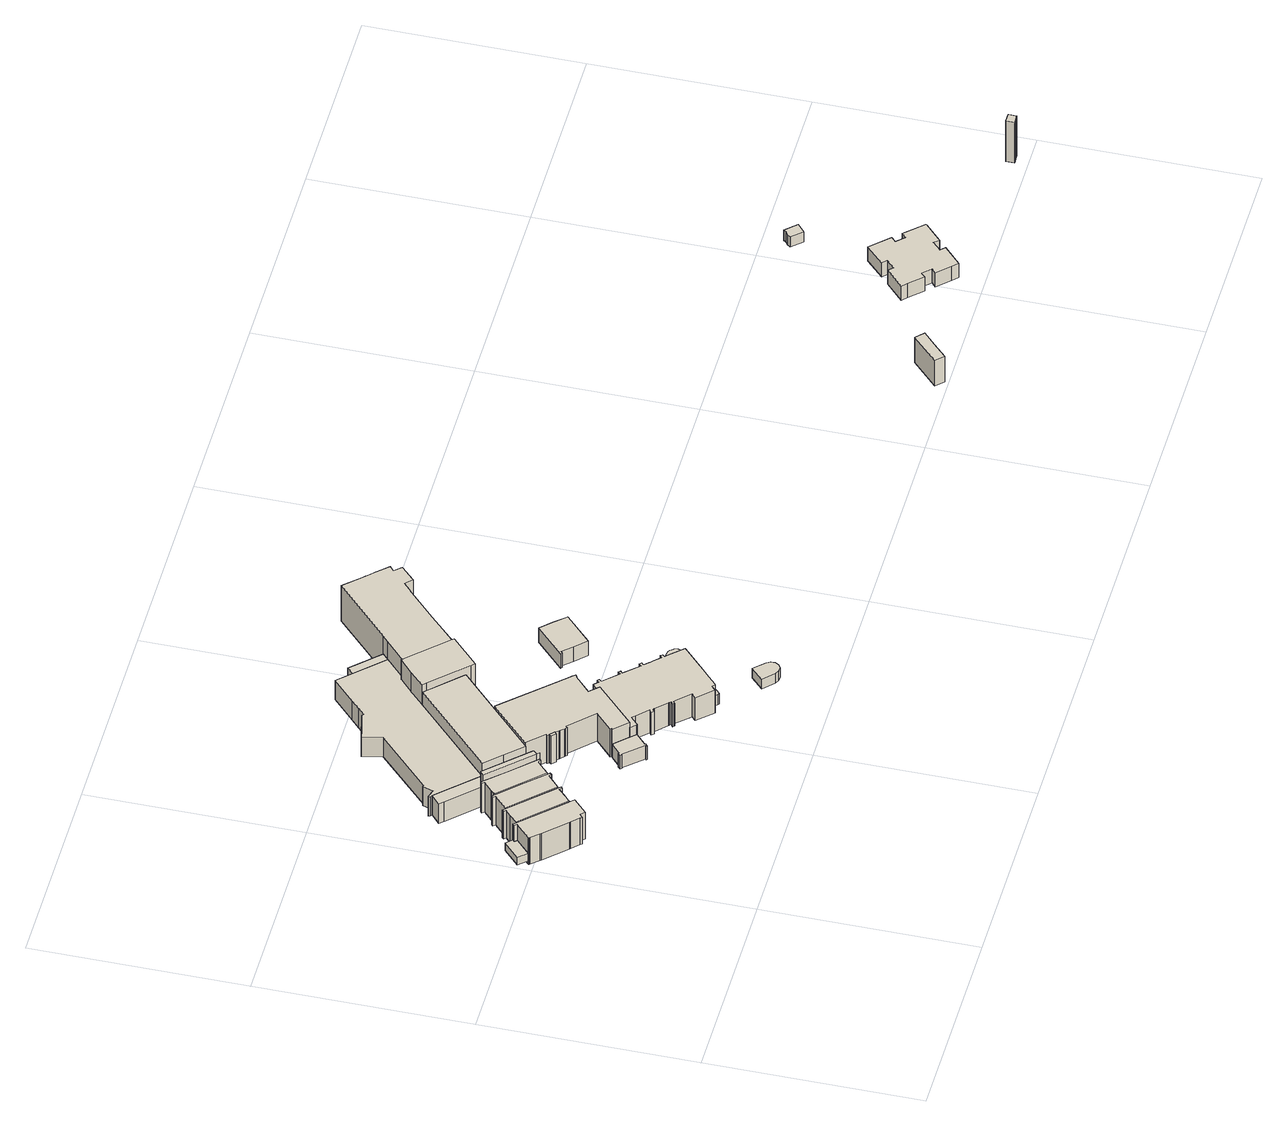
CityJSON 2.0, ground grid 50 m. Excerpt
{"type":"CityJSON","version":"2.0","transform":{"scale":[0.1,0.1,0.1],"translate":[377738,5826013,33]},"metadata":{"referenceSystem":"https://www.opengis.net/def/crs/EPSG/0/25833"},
"CityObjects":{
"building1":{"type":"Building","attributes":{"Gemeindeschluessel":"11000005","BezugspunktDach":"2200","function":"51009_1610","measuredHeight":8.37,"storeysAboveGround":0},"address":[{"country":"Germany","locality":"Berlin"}],"geometry":[{"type":"Solid","lod":"1","boundaries":[[[[0,1,2,3]],[[4,5,6,7]],[[4,7,3,2]],[[5,4,2,1]],[[6,5,1,0]],[[7,6,0,3]]]]}]},
"building2":{"type":"Building","attributes":{"Gemeindeschluessel":"11000005","function":"31001_2083"},"address":[{"country":"Germany","locality":"Berlin","thoroughfareNumber":"26 (149)","thoroughfareName":"Schönwalder Allee"}],"children":["building2-1","building2-2","building2-3","building2-4","building2-5","building2-6","building2-7","building2-8","building2-9","building2-10","building2-11","building2-12","building2-13","building2-14","building2-15","building2-16"]},
"building2-1":{"type":"BuildingPart","attributes":{"BezugspunktDach":"2200","measuredHeight":8.21,"storeysAboveGround":2},"parents":["building2"],"geometry":[{"type":"MultiSurface","lod":"1","boundaries":[[[8,9,10,11,12,13,14,15,16,17,18,19,20,21,22,23,24,25,26,27,28,29,30,31,32,33,34]],[[35,36,37,38,39,40,41,42,43,44,45,46,47,48,49,50,51,52,53,54,55,56,57,58,59,60,61]],[[62,63,61,34,33]],[[36,35,33,32]],[[37,36,32,31]],[[38,37,31,30]],[[39,38,30,29]],[[40,39,29,28]],[[41,40,28,27]],[[42,41,27,26]],[[43,42,26,25]],[[44,43,25,24]],[[45,64,65,66,24,23]],[[46,67,68,23,22]],[[47,46,22,21]],[[48,47,21,20]],[[49,48,20,19]],[[50,49,19,18]],[[51,50,18,17]],[[52,51,17,16]],[[53,52,16,15]],[[54,53,15,14]],[[55,54,14,13]],[[56,55,13,12]],[[57,56,12,11]],[[58,57,11,10]],[[59,58,10,9]],[[60,59,9,8]],[[61,60,8,34]],[[69,70,71,62]],[[61,63,62,35]],[[72,65,64,45]],[[72,44,66,65]],[[45,68,67,46]]]}]},
"building2-2":{"type":"BuildingPart","attributes":{"BezugspunktDach":"2200","measuredHeight":13.02,"storeysAboveGround":2},"parents":["building2"],"geometry":[{"type":"MultiSurface","lod":"1","boundaries":[[[73,74,75,76,77,78,79,80,81,82,83,84]],[[85,86,87,88,89,90,91,92,93,94,95,96]],[[97,98,84,83]],[[99,97,85,83,82]],[[100,101,99,82,81]],[[102,103,104,87,81,80]],[[89,88,80,79]],[[90,89,79,78]],[[91,90,78,77]],[[92,91,77,76]],[[93,92,76,75]],[[94,93,75,74]],[[105,106,107,108,109,110,111,74,73]],[[112,106,95,73,84]],[[85,96,98,97]],[[86,85,97,99]],[[87,86,99,101,100]],[[88,113,114,103,102]],[[87,104,103,114,115]],[[95,116,107,106,105]],[[116,109,108,107]],[[94,111,110,109]],[[117,96,95,106,112]]]}]},
"building2-3":{"type":"BuildingPart","attributes":{"BezugspunktDach":"2200","measuredHeight":11.6,"storeysAboveGround":2},"parents":["building2"],"geometry":[{"type":"MultiSurface","lod":"1","boundaries":[[[118,119,120,121,122,123,124,125,126,127,128,129,130,131,132,133,134,135,136,137,138,139,140,141,142,143,144,145,146,147,148,149,150,151,152,153,154,155,156,157,158,159,160,161,162,163,164,165,166,167,168,169,66,65,64]],[[170,171,172,173,174,175,176,177,178,179,180,181,182,183,184,185,186,187,188,189,190,191,192,193,194,195,196,197,198,199,200,201,202,203,204,205,206,207,208,209,210,211,212,213,214,215,216,217,218,219,220,221,222,223,224]],[[170,224,45,72]],[[171,170,65,72,44]],[[172,171,66,169]],[[173,172,169,168]],[[174,173,168,167]],[[175,174,167,166]],[[176,175,166,165]],[[177,176,165,164]],[[178,177,164,163]],[[179,178,163,162]],[[180,179,162,161]],[[181,180,161,160]],[[182,181,160,159]],[[183,182,159,158]],[[184,183,158,157]],[[185,184,157,156]],[[186,185,156,155]],[[187,186,155,154]],[[188,187,154,153]],[[189,188,153,152]],[[190,189,152,151]],[[191,190,151,150]],[[192,191,150,149]],[[193,192,149,148]],[[194,193,148,147]],[[195,194,147,146]],[[196,195,146,145]],[[197,196,145,144]],[[198,197,144,143]],[[199,198,143,142]],[[200,199,142,141]],[[201,200,141,140]],[[202,201,140,139]],[[203,202,139,138]],[[204,203,138,137]],[[205,204,137,136]],[[206,205,136,135]],[[207,206,135,134]],[[208,207,134,133]],[[209,208,133,132]],[[210,209,132,131]],[[211,210,131,130]],[[212,211,130,129]],[[213,212,129,128]],[[214,213,128,127]],[[215,214,127,126]],[[216,215,126,125]],[[217,216,125,124]],[[218,217,124,123]],[[219,218,123,122]],[[220,219,122,121]],[[221,220,121,120]],[[222,221,120,119]],[[223,222,119,118]],[[68,225,118,64]],[[72,45,64,65]],[[44,72,65,66]],[[224,223,225,68]]]}]},
"building2-4":{"type":"BuildingPart","attributes":{"BezugspunktDach":"2200","measuredHeight":4.01,"storeysAboveGround":2},"parents":["building2"],"geometry":[{"type":"Solid","lod":"1","boundaries":[[[[226,227,228,229,230,231,232,225,68,67,233,234,235]],[[236,237,238,224,223,239,240,241,242,243,244,245,246]],[[236,246,235,234]],[[237,236,234,233]],[[238,237,233,67]],[[224,238,67,46,45,68]],[[239,223,225,232]],[[240,239,232,231]],[[241,240,231,230]],[[242,241,230,229]],[[243,242,229,228]],[[244,243,228,227]],[[245,244,227,226]],[[246,245,226,235]],[[68,45,46,67]],[[223,224,68,225]]]]}]},
"building2-5":{"type":"BuildingPart","attributes":{"BezugspunktDach":"2200","measuredHeight":12.23,"storeysAboveGround":2},"parents":["building2"],"geometry":[{"type":"MultiSurface","lod":"1","boundaries":[[[247,248,249,108,107,106,112,250]],[[251,252,253,254,255,256,257,258]],[[98,259,250,112]],[[252,251,96,95,106]],[[253,252,106,95,116]],[[254,253,107,116,109]],[[255,260,110,108,249]],[[256,255,249,248]],[[261,262,248,247]],[[263,261,257,247,250]],[[251,258,259,98]],[[264,112,106,95,96]],[[116,95,106,107]],[[109,116,107,108]],[[254,110,260,255]],[[257,256,262,261]],[[258,257,261,263]]]}]},
"building2-6":{"type":"BuildingPart","attributes":{"BezugspunktDach":"2200","measuredHeight":9.42,"storeysAboveGround":2},"parents":["building2"],"geometry":[{"type":"MultiSurface","lod":"1","boundaries":[[[265,266,267,268,269,270,271,272,273,274,275,276,277,278,279,280,281,282,283]],[[284,285,286,287,288,289,290,291,292,293,294,295,296,297,298,299,300,301,302]],[[284,302,283,282]],[[285,284,282,281]],[[286,285,281,280],[303,304,305,306]],[[287,286,280,279],[304,307,308,305]],[[309,310,308,279,278]],[[288,287,307,311]],[[289,288,278,277]],[[291,290,276,275]],[[292,291,275,274]],[[293,292,274,273]],[[294,293,273,272]],[[295,294,272,271]],[[296,295,271,270]],[[297,296,270,269]],[[298,297,269,268]],[[299,298,268,267]],[[300,299,267,266]],[[301,300,266,265]],[[302,301,265,283]],[[305,304,303,306]],[[308,307,304,305]],[[311,307,308,310,309]],[[312,290,289,277,276]]]}]},
"building2-7":{"type":"BuildingPart","attributes":{"BezugspunktDach":"2200","measuredHeight":8.98,"storeysAboveGround":2},"parents":["building2"],"geometry":[{"type":"MultiSurface","lod":"1","boundaries":[[[313,314,315,316,317,318,319,320,321,322,323,324,325,326]],[[327,328,329,330,331,332,333,334,335,336,337,338,290,289]],[[327,289,326,325]],[[328,327,325,324]],[[329,328,324,323]],[[330,329,323,322]],[[331,330,322,321]],[[333,332,320,319]],[[334,333,319,318]],[[335,334,318,317]],[[336,335,317,316]],[[337,336,316,315]],[[338,337,315,314]],[[290,338,314,313]],[[339,277,276,313,326]],[[340,341,320,332]],[[331,321,341,342,340]],[[289,290,276,277,339]]]}]},
"building2-8":{"type":"BuildingPart","attributes":{"BezugspunktDach":"2200","measuredHeight":10.96,"storeysAboveGround":2},"parents":["building2"],"geometry":[{"type":"MultiSurface","lod":"1","boundaries":[[[343,344,345,346,347,348,349,350,351,352,353,354,355]],[[356,357,358,359,360,361,362,363,364,365,332,340,331]],[[356,331,355,354]],[[357,356,354,353]],[[358,357,353,352]],[[359,358,352,351]],[[360,359,360,350]],[[362,361,349,348]],[[363,362,348,347]],[[364,363,347,346]],[[365,364,346,345]],[[332,365,345,344]],[[341,320,332,344,343]],[[321,341,340,343,355]],[[350,360,359,351]],[[350,349,361,360]],[[340,332,320,341]],[[331,366,340,341,321]]]}]},
"building2-9":{"type":"BuildingPart","attributes":{"BezugspunktDach":"2200","measuredHeight":12.47,"storeysAboveGround":2},"parents":["building2"],"geometry":[{"type":"MultiSurface","lod":"1","boundaries":[[[367,368,369,370,371,372,373,374,375,376,377,378,379,380,381,382,383]],[[384,385,386,387,388,389,390,391,392,393,394,395,396,397,361,360,359]],[[384,359,383,382]],[[385,384,382,381]],[[386,385,381,380]],[[387,386,380,379]],[[388,387,379,378]],[[389,388,378,377]],[[390,389,377,376]],[[391,390,376,375]],[[394,393,373,372]],[[395,394,372,371]],[[396,395,371,370]],[[397,396,370,369]],[[361,397,369,368]],[[360,350,349,368,367]],[[351,350,367,383]],[[392,391,375,374]],[[398,393,392,374,373]],[[361,349,350,360]],[[359,399,360,350,351]]]}]},
"building2-10":{"type":"BuildingPart","attributes":{"BezugspunktDach":"2200","measuredHeight":10.42,"storeysAboveGround":2},"parents":["building2"],"geometry":[{"type":"MultiSurface","lod":"1","boundaries":[[[400,401,402,403,404,405]],[[406,407,408,409,393,391]],[[406,391,405,404]],[[407,410,411,406,404,403]],[[408,407,403,402]],[[409,408,402,401]],[[393,409,401,400]],[[391,375,374,373,393,400,405]],[[406,411,410,407]],[[392,374,375,391]],[[392,393,373,374]]]}]},
"building2-11":{"type":"BuildingPart","attributes":{"BezugspunktDach":"2200","measuredHeight":5.75,"storeysAboveGround":2},"parents":["building2"],"geometry":[{"type":"MultiSurface","lod":"1","boundaries":[[[412,411,410,413,262,414,415]],[[416,256,417,407,406,418,419]],[[416,419,415,414]],[[416,414,263,258,257,261,257],[258,259,420,416]],[[417,256,262,413]],[[407,417,413,410]],[[418,406,411,412]],[[419,418,412,415]],[[256,257,261,262,421]],[[261,257,258,263]],[[259,258,416,420]],[[406,407,410,411]]]}]},
"building2-12":{"type":"BuildingPart","attributes":{"BezugspunktDach":"2200","measuredHeight":5.63,"storeysAboveGround":2},"parents":["building2"],"geometry":[{"type":"MultiSurface","lod":"1","boundaries":[[[420,259,98,99,101,422,423,424,425,426,427,428,429,430,431,432,433,434,435]],[[436,437,438,439,440,441,442,443,444,445,446,447,448,449,450,251,258,416,451]],[[436,451,435,434]],[[437,436,434,433]],[[438,437,433,432]],[[439,438,432,431]],[[440,439,431,430]],[[441,440,430,429]],[[442,441,429,428]],[[443,442,428,427]],[[444,443,427,426]],[[445,444,426,425]],[[446,445,425,424]],[[447,446,424,423]],[[449,448,422,452,87]],[[450,449,87,86,99]],[[251,450,86,85,96]],[[451,416,420,435]],[[448,447,423,422]],[[87,452,422,101]],[[101,99,86,87]],[[96,85,97,98]],[[99,97,85,86]],[[258,251,98,259]],[[416,453,258,259,420]]]}]},
"building2-13":{"type":"BuildingPart","attributes":{"BezugspunktDach":"2200","measuredHeight":5.71,"storeysAboveGround":2},"parents":["building2"],"geometry":[{"type":"MultiSurface","lod":"1","boundaries":[[[63,62,69,454,455,456,457,458,111,110,260]],[[254,459,460,461,462,463,464,70,71,465,255]],[[459,254,110,109,94,111]],[[460,459,111,458]],[[461,460,458,457]],[[462,461,457,456]],[[463,462,456,455]],[[464,463,455,454]],[[70,464,454,69]],[[71,70,69,62]],[[465,71,35,61]],[[255,465,63,260]],[[254,255,260,110,466]],[[111,94,109,110]],[[61,35,62,63]]]}]},
"building2-14":{"type":"BuildingPart","attributes":{"BezugspunktDach":"2200","measuredHeight":5.63,"storeysAboveGround":2},"parents":["building2"],"geometry":[{"type":"MultiSurface","lod":"1","boundaries":[[[422,467,468,423]],[[469,470,448,447]],[[469,447,423,468]],[[470,469,468,467]],[[448,470,467,471,452]],[[452,471,467,422]],[[447,448,422,423]]]}]},
"building2-15":{"type":"BuildingPart","attributes":{"BezugspunktDach":"2200","measuredHeight":2.3,"storeysAboveGround":2},"parents":["building2"],"geometry":[{"type":"MultiSurface","lod":"1","boundaries":[[[306,305,308,310,472,473]],[[474,311,307,304,303,475]],[[474,475,473,472]],[[311,474,472,310]],[[475,303,306,473]],[[307,311,310,308]],[[304,307,476,308,305]],[[303,304,305,306]]]}]},
"building2-16":{"type":"BuildingPart","attributes":{"BezugspunktDach":"2200","measuredHeight":14.63,"storeysAboveGround":2},"parents":["building2"],"geometry":[{"type":"MultiSurface","lod":"1","boundaries":[[[103,102,477,478,479,480,481,482,483,484,485,486,487,488,489,490,491,492,493,494,104]],[[452,471,495,496,497,498,499,500,501,502,503,504,505,506,507,508,509,510,88,114,87]],[[422,101,87,104,494]],[[467,422,494,493]],[[495,471,493,492]],[[496,495,492,491]],[[497,496,491,490]],[[498,497,490,489]],[[499,498,489,488]],[[500,499,488,487]],[[501,500,487,486]],[[502,501,486,485]],[[503,502,485,484]],[[504,503,484,483]],[[505,504,483,482]],[[506,505,482,481]],[[507,506,481,480]],[[508,507,480,479]],[[509,508,479,478]],[[510,509,478,477]],[[88,510,477,102]],[[452,87,101,422]],[[471,452,422,467]],[[114,88,102,103]],[[87,114,103,104]]]}]},
"building3":{"type":"Building","attributes":{"Gemeindeschluessel":"11000005","BezugspunktDach":"2200","function":"51009_1610","measuredHeight":3,"storeysAboveGround":0},"address":[{"country":"Germany","locality":"Berlin"}],"geometry":[{"type":"Solid","lod":"1","boundaries":[[[[511,512,513,514,515]],[[516,517,518,519,520]],[[516,520,515,514]],[[517,516,514,513]],[[518,517,513,512]],[[519,518,512,511]],[[520,519,511,515]]]]}]},
"building4":{"type":"Building","attributes":{"Gemeindeschluessel":"11000005","BezugspunktDach":"2200","function":"31001_3263","measuredHeight":2.78,"storeysAboveGround":1},"address":[{"country":"Germany","locality":"Berlin","thoroughfareNumber":"26 (175)","thoroughfareName":"Schönwalder Allee"}],"geometry":[{"type":"Solid","lod":"1","boundaries":[[[[521,522,523,524,525,526,527,528,529]],[[530,531,532,533,534,535,536,537,538]],[[530,538,529,528]],[[531,530,528,527]],[[532,531,527,526]],[[533,532,526,525]],[[534,533,525,524]],[[535,534,524,523]],[[536,535,523,522]],[[537,536,522,521]],[[538,537,521,529]]]]}]},
"building5":{"type":"Building","attributes":{"Gemeindeschluessel":"11000005","BezugspunktDach":"2200","function":"51009_1610","measuredHeight":5.02,"storeysAboveGround":0},"address":[{"country":"Germany","locality":"Berlin"}],"geometry":[{"type":"Solid","lod":"1","boundaries":[[[[539,540,541,542,543,544,545,546,547,548,549,550,551,552,553,554,555,556]],[[557,558,559,560,561,562,563,564,565,566,567,568,569,570,571,572,195,194]],[[557,194,556,555]],[[558,557,555,554]],[[559,558,554,553]],[[560,559,553,552]],[[561,560,552,551]],[[562,561,551,550]],[[563,562,550,549]],[[564,563,549,548]],[[565,564,548,547]],[[566,565,547,546]],[[567,566,546,545]],[[568,567,545,544]],[[569,568,544,543]],[[570,569,543,542]],[[571,570,542,541]],[[572,571,541,540]],[[195,572,540,539]],[[194,195,539,556]]]]}]},
"building6":{"type":"Building","attributes":{"Gemeindeschluessel":"11000005","BezugspunktDach":"2200","function":"31001_2723","measuredHeight":5.75,"storeysAboveGround":1},"address":[{"country":"Germany","locality":"Berlin","thoroughfareNumber":"26 (103)","thoroughfareName":"Schönwalder Allee"}],"geometry":[{"type":"Solid","lod":"1","boundaries":[[[[573,574,575,576,577,578,579,580,581,582]],[[583,584,585,586,587,588,589,590,591,592]],[[583,592,582,581]],[[584,583,581,580]],[[585,584,580,579]],[[586,585,579,578]],[[587,586,578,577]],[[588,587,577,576]],[[589,588,576,575]],[[590,589,575,574]],[[591,590,574,573]],[[592,591,573,582]]]]}]},
"building7":{"type":"Building","attributes":{"Gemeindeschluessel":"11000005","BezugspunktDach":"2200","function":"51009_1610","measuredHeight":7.98,"storeysAboveGround":0},"address":[{"country":"Germany","locality":"Berlin"}],"geometry":[{"type":"Solid","lod":"1","boundaries":[[[[593,594,595,596,597]],[[598,599,600,601,602]],[[598,602,597,596]],[[599,598,596,595]],[[600,599,595,594]],[[601,600,594,593]],[[602,601,593,597]]]]}]},
"building8":{"type":"Building","attributes":{"Gemeindeschluessel":"11000005","BezugspunktDach":"2200","function":"31001_3062","measuredHeight":4.06,"storeysAboveGround":1},"address":[{"country":"Germany","locality":"Berlin","thoroughfareNumber":"26 (70)","thoroughfareName":"Schönwalder Allee"}],"geometry":[{"type":"Solid","lod":"1","boundaries":[[[[603,604,605,606,607,608,609,610,611,612,613,614,615,616,617,618,619,620,621,622,623,624,625]],[[626,627,628,629,630,631,632,633,634,635,636,637,638,639,640,641,642,643,644,645,646,647,648]],[[626,648,625,624]],[[627,626,624,623]],[[628,627,623,622]],[[629,628,622,621]],[[630,629,621,620]],[[631,630,620,619]],[[632,631,619,618]],[[633,632,618,617]],[[634,633,617,616]],[[635,634,616,615]],[[636,635,615,614]],[[637,636,614,613]],[[638,637,613,612]],[[639,638,612,611]],[[640,639,611,610]],[[641,640,610,609]],[[642,641,609,608]],[[643,642,608,607]],[[644,643,607,606]],[[645,644,606,605]],[[646,645,605,604]],[[647,646,604,603]],[[648,647,603,625]]]]}]},
"building9":{"type":"Building","attributes":{"Gemeindeschluessel":"11000005","BezugspunktDach":"2200","function":"31001_1000","measuredHeight":3,"storeysAboveGround":1},"address":[{"country":"Germany","locality":"Berlin","thoroughfareNumber":"26 (28)","thoroughfareName":"Schönwalder Allee"}],"geometry":[{"type":"Solid","lod":"1","boundaries":[[[[649,650,651,652,653,654]],[[655,656,657,658,659,660]],[[655,660,654,653]],[[656,655,653,652]],[[657,656,652,651]],[[658,657,651,650]],[[659,658,650,649]],[[660,659,649,654]]]]}]},
"building10":{"type":"Building","attributes":{"Gemeindeschluessel":"11000005","BezugspunktDach":"2200","function":"51009_1610","measuredHeight":11.96,"storeysAboveGround":0},"address":[{"country":"Germany","locality":"Berlin"}],"geometry":[{"type":"Solid","lod":"1","boundaries":[[[[661,662,663,664,665,666]],[[667,668,669,670,671,672]],[[667,672,666,665]],[[668,667,665,664]],[[669,668,664,663]],[[670,669,663,662]],[[671,670,662,661]],[[672,671,661,666]]]]}]}
},
"vertices":[
[338,530,92],[343,535,92],[333,544,92],[329,539,92],[333,544,9],[343,535,9],[338,530,9],[329,539,9],
[297,588,90],[333,551,90],[330,548,90],[333,544,90],[343,535,90],[350,527,90],[352,525,90],[360,517,90],[362,515,90],[365,512,90],[368,516,90],[424,460,90],[383,421,90],[385,419,90],[383,417,90],[413,386,90],[506,475,90],[486,496,90],[525,532,90],[526,531,90],[530,535,90],[525,541,90],[521,545,90],[393,680,90],[392,679,90],[390,680,90],[296,589,90],[390,680,8],[392,679,8],[393,680,8],[521,545,8],[525,541,8],[530,535,8],[526,531,8],[525,532,8],[486,496,8],[506,475,8],[413,386,8],[383,417,8],[385,419,8],[383,421,8],[424,460,8],[368,516,8],[365,512,8],[362,515,8],[360,517,8],[352,525,8],[350,527,8],[343,535,8],[333,544,8],[330,548,8],[333,551,8],[297,588,8],[296,589,8],[390,680,58],[296,589,58],[413,386,74],[479,450,74],[506,475,74],[383,417,47],[413,386,47],[416,705,58],[416,705,0],[390,680,0],[479,450,8],
[402,834,115],[480,754,115],[486,747,115],[488,748,115],[494,754,115],[519,778,115],[552,810,115],[549,813,115],[464,901,115],[461,905,115],[427,874,115],[394,842,115],[427,874,7],[461,905,7],[464,901,7],[549,813,7],[552,810,7],[519,778,7],[494,754,7],[488,748,7],[486,747,7],[480,754,7],[402,834,7],[394,842,7],[427,874,57],[394,842,57],[461,905,57],[464,901,22],[464,901,57],[549,813,111],[506,857,111],[464,901,111],[402,834,52],[402,834,94],[432,803,94],[470,764,94],[470,764,7],[470,764,58],[480,754,58],[394,842,94],[546,816,7],[506,857,7],[505,858,7],[432,803,7],[394,842,47],
[425,373,74],[427,372,74],[430,375,74],[446,390,74],[453,382,74],[478,357,74],[472,352,74],[476,347,74],[482,352,74],[484,350,74],[485,349,74],[485,348,74],[510,323,74],[511,322,74],[512,321,74],[514,319,74],[508,314,74],[511,311,74],[512,310,74],[517,315,74],[549,281,74],[539,271,74],[573,236,74],[583,246,74],[589,239,74],[592,241,74],[611,259,74],[637,284,74],[685,330,74],[656,361,74],[649,367,74],[654,372,74],[650,377,74],[645,372,74],[632,386,74],[624,393,74],[623,395,74],[613,405,74],[618,410,74],[614,414,74],[609,409,74],[577,443,74],[582,448,74],[578,452,74],[573,447,74],[541,481,74],[546,486,74],[542,490,74],[537,485,74],[529,493,74],[528,494,74],[527,495,74],[479,450,7],[506,475,7],[527,495,7],[528,494,7],[529,493,7],[537,485,7],[542,490,7],[546,486,7],[541,481,7],[573,447,7],[578,452,7],[582,448,7],[577,443,7],[609,409,7],[614,414,7],[618,410,7],[613,405,7],[623,395,7],[624,393,7],[632,386,7],[645,372,7],[650,377,7],[654,372,7],[649,367,7],[656,361,7],[685,330,7],[637,284,7],[611,259,7],[592,241,7],[589,239,7],[583,246,7],[573,236,7],[539,271,7],[549,281,7],[517,315,7],[512,310,7],[511,311,7],[508,314,7],[514,319,7],[512,321,7],[511,322,7],[510,323,7],[485,348,7],[485,349,7],[484,350,7],[482,352,7],[476,347,7],[472,352,7],[478,357,7],[453,382,7],[446,390,7],[430,375,7],[427,372,7],[425,373,7],[413,386,7],[425,373,47],
[354,389,47],[356,390,47],[395,346,47],[393,344,47],[395,342,47],[401,347,47],[399,349,47],[359,395,47],[357,397,47],[352,391,47],[357,397,7],[359,395,7],[383,417,7],[399,349,7],[401,347,7],[395,342,7],[393,344,7],[395,346,7],[356,390,7],[354,389,7],[352,391,7],
[244,623,94],[282,584,94],[292,594,94],[206,662,94],[394,842,0],[402,834,0],[432,803,0],[470,764,0],[292,594,0],[282,584,0],[244,623,0],[206,662,0],[206,662,57],[292,594,58],[244,623,58],[282,584,58],[206,662,58],[394,842,81],
[21,509,78],[38,491,78],[40,488,78],[88,438,78],[90,436,78],[107,419,78],[110,416,78],[118,423,78],[127,413,78],[160,445,78],[151,455,78],[150,455,78],[59,550,78],[54,556,78],[50,552,78],[55,546,78],[21,514,78],[19,512,78],[19,511,78],[19,512,0],[21,514,0],[55,546,0],[50,552,0],[54,556,0],[59,550,0],[150,455,0],[151,455,0],[160,445,0],[127,413,0],[118,423,0],[110,416,0],[107,419,0],[90,436,0],[88,438,0],[40,488,0],[38,491,0],[21,509,0],[19,511,0],[21,514,8],[55,546,8],[55,546,31],[21,514,31],[50,552,8],[50,552,31],[54,556,20],[54,556,31],[54,556,8],[150,455,20],
[150,455,81],[152,457,81],[161,465,81],[167,471,81],[180,484,81],[185,479,81],[189,482,81],[184,488,81],[93,583,81],[88,588,81],[84,584,81],[89,579,81],[76,567,81],[59,550,81],[76,567,0],[89,579,0],[84,584,0],[88,588,0],[93,583,0],[184,488,0],[189,482,0],[185,479,0],[180,484,0],[167,471,0],[161,465,0],[152,457,0],[59,550,42],[139,535,0],[139,535,81],[139,535,3],
[139,535,84],[184,488,84],[203,506,84],[214,516,84],[219,511,84],[223,515,84],[218,520,84],[173,568,84],[127,615,84],[122,620,84],[118,616,84],[123,611,84],[93,583,84],[123,611,0],[118,616,0],[122,620,0],[127,615,0],[173,568,0],[218,520,0],[223,515,0],[219,511,0],[214,516,0],[203,506,0],[129,546,0],
[173,568,87],[218,520,87],[239,540,87],[245,546,87],[248,548,87],[253,543,87],[257,547,87],[206,600,87],[161,648,87],[156,653,87],[152,649,87],[157,644,87],[136,624,87],[135,623,87],[129,617,87],[128,616,87],[127,615,87],[128,616,0],[129,617,0],[135,623,0],[136,624,0],[157,644,0],[152,649,0],[156,653,0],[161,648,0],[206,600,0],[257,547,0],[253,543,0],[248,548,0],[245,546,0],[239,540,0],[257,547,67],[147,595,0],
[257,547,105],[252,552,105],[261,561,105],[259,563,105],[170,656,105],[161,648,105],[170,656,0],[259,563,0],[261,561,0],[252,552,0],[259,563,58],[170,656,58],
[107,721,58],[276,579,58],[120,751,58],[98,731,58],[120,751,0],[276,579,0],[107,721,0],[98,731,0],[120,751,57],[282,584,32],
[514,948,57],[453,1011,57],[423,1042,57],[369,991,57],[349,972,57],[333,957,57],[330,960,57],[262,944,57],[273,898,57],[148,777,57],[144,778,57],[136,753,57],[116,759,57],[116,755,57],[116,759,0],[136,753,0],[144,778,0],[148,777,0],[273,898,0],[262,944,0],[330,960,0],[333,957,0],[349,972,0],[369,991,0],[423,1042,0],[453,1011,0],[514,948,0],[464,901,0],[461,905,0],[116,755,0],[514,948,7],[134,736,0],
[418,703,58],[422,707,58],[420,709,58],[455,742,58],[461,736,58],[480,754,0],[461,736,0],[455,742,0],[420,709,0],[422,707,0],[418,703,0],[296,589,0],[470,764,28],
[528,962,57],[467,1025,57],[467,1025,0],[528,962,0],[528,962,7],
[41,569,31],[3,533,31],[41,569,8],[3,533,8],[50,552,20],
[589,852,111],[610,873,111],[635,897,111],[681,941,111],[683,942,111],[700,958,111],[715,942,111],[748,974,111],[733,990,111],[744,1000,111],[729,1016,111],[720,1026,111],[708,1038,111],[702,1044,111],[697,1049,111],[660,1088,111],[528,962,111],[514,948,111],[660,1088,7],[697,1049,7],[702,1044,7],[708,1038,7],[720,1026,7],[729,1016,7],[744,1000,7],[733,990,7],[748,974,7],[715,942,7],[700,958,7],[683,942,7],[681,941,7],[635,897,7],[610,873,7],[589,852,7],
[598,235,39],[601,233,39],[619,250,39],[611,259,39],[592,241,39],[611,259,9],[619,250,9],[601,233,9],[598,235,9],[592,241,9],
[697,132,34],[706,127,34],[716,127,34],[725,132,34],[730,141,34],[730,151,34],[725,160,34],[701,185,34],[672,157,34],[701,185,6],[725,160,6],[730,151,6],[730,141,6],[725,132,6],[716,127,6],[706,127,6],[697,132,6],[672,157,6],
[685,330,58],[688,332,58],[691,335,58],[694,339,58],[695,343,58],[696,348,58],[695,353,58],[694,357,58],[691,361,58],[688,365,58],[684,368,58],[679,369,58],[674,370,58],[670,370,58],[666,368,58],[662,367,58],[659,364,58],[656,361,58],[659,364,7],[662,367,7],[666,368,7],[670,370,7],[674,370,7],[679,369,7],[684,368,7],[688,365,7],[691,361,7],[694,357,7],[695,353,7],[696,348,7],[695,343,7],[694,339,7],[691,335,7],[688,332,7],
[632,590,50],[636,593,50],[657,571,50],[682,545,50],[746,606,50],[744,608,50],[722,632,50],[697,658,50],[696,657,50],[629,593,50],[696,657,7],[697,658,7],[722,632,7],[744,608,7],[746,606,7],[682,545,7],[657,571,7],[636,593,7],[632,590,7],[629,593,7],
[1695,5,93],[1725,35,93],[1756,64,93],[1738,82,93],[1677,23,93],[1738,82,18],[1756,64,18],[1725,35,18],[1695,5,18],[1677,23,18],
[1946,150,47],[1975,119,47],[1985,129,47],[2004,110,47],[1993,100,47],[2021,71,47],[2034,58,47],[2076,98,47],[2066,108,47],[2085,127,47],[2095,116,47],[2136,155,47],[2137,157,47],[2097,199,47],[2086,189,47],[2068,208,47],[2079,218,47],[2038,261,47],[1996,220,47],[2006,210,47],[1987,191,47],[1977,202,47],[1934,161,47],[1977,202,6],[1987,191,6],[2006,210,6],[1996,220,6],[2038,261,6],[2079,218,6],[2068,208,6],[2086,189,6],[2097,199,6],[2137,157,6],[2136,155,6],[2095,116,6],[2085,127,6],[2066,108,6],[2076,98,6],[2034,58,6],[2021,71,6],[1993,100,6],[2004,110,6],[1985,129,6],[1975,119,6],[1946,150,6],[1934,161,6],
[2061,409,37],[2081,426,37],[2056,452,37],[2051,446,37],[2043,440,37],[2038,434,37],[2043,440,7],[2051,446,7],[2056,452,7],[2081,426,7],[2061,409,7],[2038,434,7],
[2415,28,128],[2428,28,128],[2432,28,128],[2433,48,128],[2411,48,128],[2411,28,128],[2411,48,9],[2433,48,9],[2432,28,9],[2428,28,9],[2415,28,9],[2411,28,9]
]}
